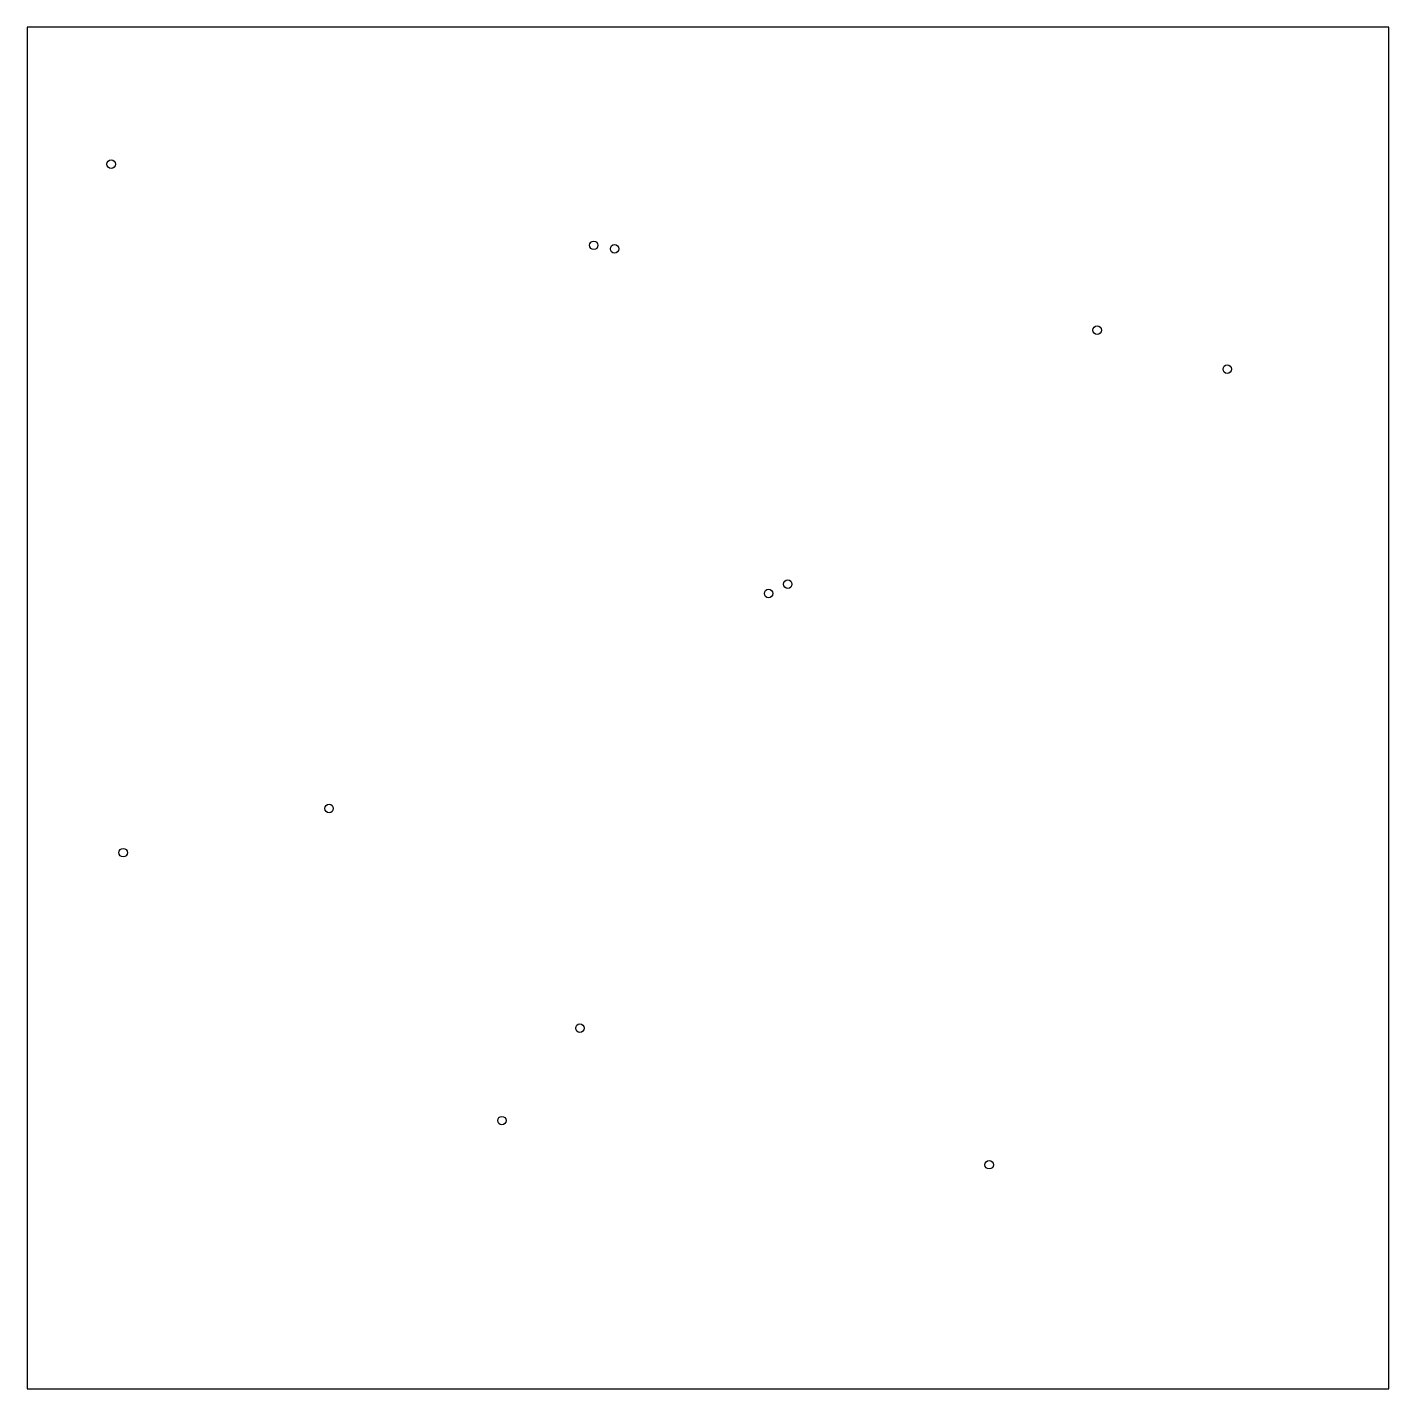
# Model space of a CAD drawing. Header units: inches. Extents: x 0 to 16, y 0 to 16.
import ezdxf

# ---------------------------------------------------------------- set-up
doc = ezdxf.new("R2010")
doc.units = ezdxf.units.IN
doc.header["$MEASUREMENT"] = 0

msp = doc.modelspace()

# ---------------------------------------------------------------- linework, layer by layer
msp.add_lwpolyline([(16, 0), (16, 16), (0, 16), (0, 0)], close=True)
for centre in [(0.986, 14.391), (6.657, 13.437), (6.903, 13.395), (12.573, 12.441), (14.102, 11.981), (8.937, 9.455), (8.712, 9.345), (3.547, 6.819), (1.128, 6.3), (6.495, 4.237), (5.579, 3.151), (11.305, 2.633)]:
    msp.add_circle(centre, 0.05)

doc.saveas('drawing.dxf')
